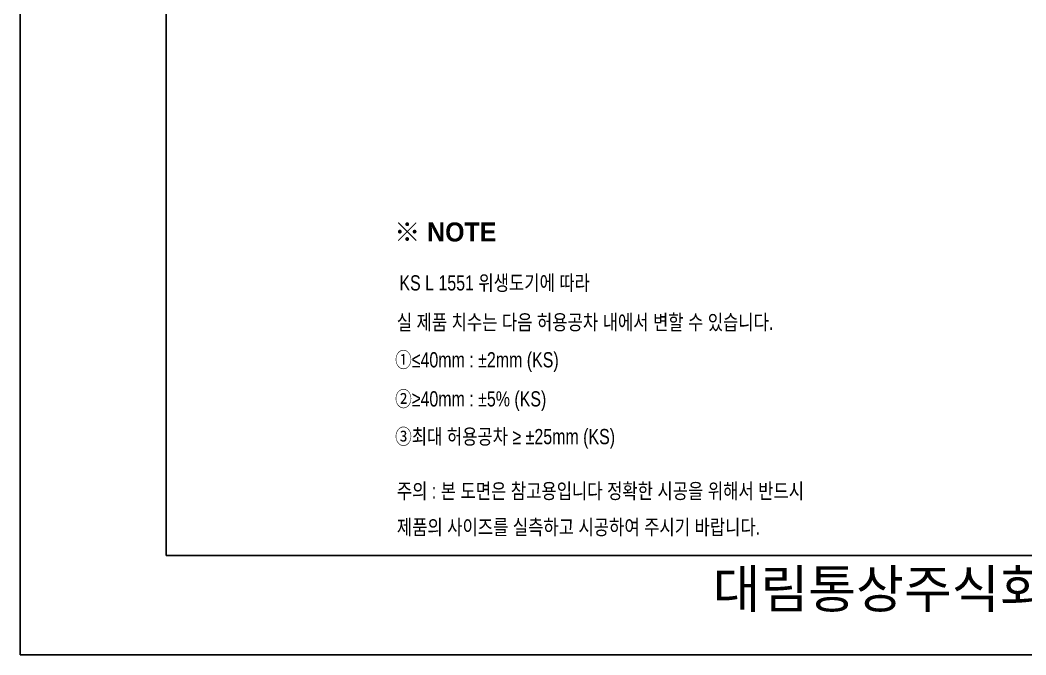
# Model space of a CAD drawing. Extents: x 64556 to 66981, y 58079 to 61510.
# Drawn here: x 64556 to 65876, y 58079 to 58913 of the extents above; entities that cross this region are included whole.
import ezdxf

# ---------------------------------------------------------------- set-up
doc = ezdxf.new("R2010")
doc.units = 0
doc.header["$MEASUREMENT"] = 0
doc.layers.get('0').update_dxf_attribs({"linetype": 'CONTINUOUS'})
for name, color, linetype in [('2', 2, 'CONTINUOUS'), ('Dim', 4, 'CONTINUOUS'), ('YA', 7, 'CONTINUOUS')]:
    doc.layers.add(name, color=color, linetype=linetype)
doc.styles.add('MtXpl_', font='')
doc.styles.add('굴림', font='', dxfattribs={"height": 3.2})
doc.styles.add('스타일1', font='txt.shx', dxfattribs={"bigfont": 'ghs.shx'})
doc.styles.get('MtXpl_').set_extended_font_data('Gulim', bold=True)
doc.styles.get('굴림').set_extended_font_data('Gulim')

msp = doc.modelspace()

# ---------------------------------------------------------------- linework, layer by layer
at = {"layer": 'YA', "color": 7}
for p, q in [((64747.4, 58209.8), (64747.4, 60319.7)), ((64747.4, 58488.4), (64747.4, 58401.8)), ((64747.4, 58209.8), (66823.4, 58209.8))]:
    msp.add_line(p, q, dxfattribs=at)
at = {"layer": 'YA', "color": 0}
msp.add_lwpolyline([(64556, 58079.4), (66981.5, 58079.4), (66981.5, 61509.7), (64556, 61509.7)], close=True, dxfattribs=at)

# ---------------------------------------------------------------- texts
at = {"color": 3, "style": '굴림', "width": 0.8}
for s, p in [('KS L 1551 위생도기에 따라', (65053.6, 58557.8)), ('실 제품 치수는 다음 허용공차 내에서 변할 수 있습니다.', (65050.2, 58506.1)), ('①≤40mm : ±2mm (KS)', (65048, 58456.8)), ('②≥40mm : ±5%%% (KS)', (65048, 58405.5)), ('③최대 허용공차 ≥ ±25mm (KS)', (65048, 58356))]:
    msp.add_text(s, height=20, dxfattribs=at).set_placement(p)
at = {"color": 1, "style": '굴림', "width": 0.8}
for s, p in [('주의 : 본 도면은 참고용입니다 정확한 시공을 위해서 반드시', (65050.2, 58284.5)), ('제품의 사이즈를 실측하고 시공하여 주시기 바랍니다.', (65050.2, 58237.1))]:
    msp.add_text(s, height=20, dxfattribs=at).set_placement(p)
at = {"layer": '2', "style": 'MtXpl_'}
msp.add_text('※ NOTE', height=25, dxfattribs=at).set_placement((65046.8, 58622.1))
at = {"layer": 'Dim', "color": 0, "insert": (65337.3, 58191), "char_height": 50, "width": 1090, "attachment_point": 1, "style": '스타일1'}
msp.add_mtext('{\\fGulim|b0|i0|c129|p50;       대림통상주식회사\\P}', dxfattribs=at)

doc.saveas('drawing.dxf')
